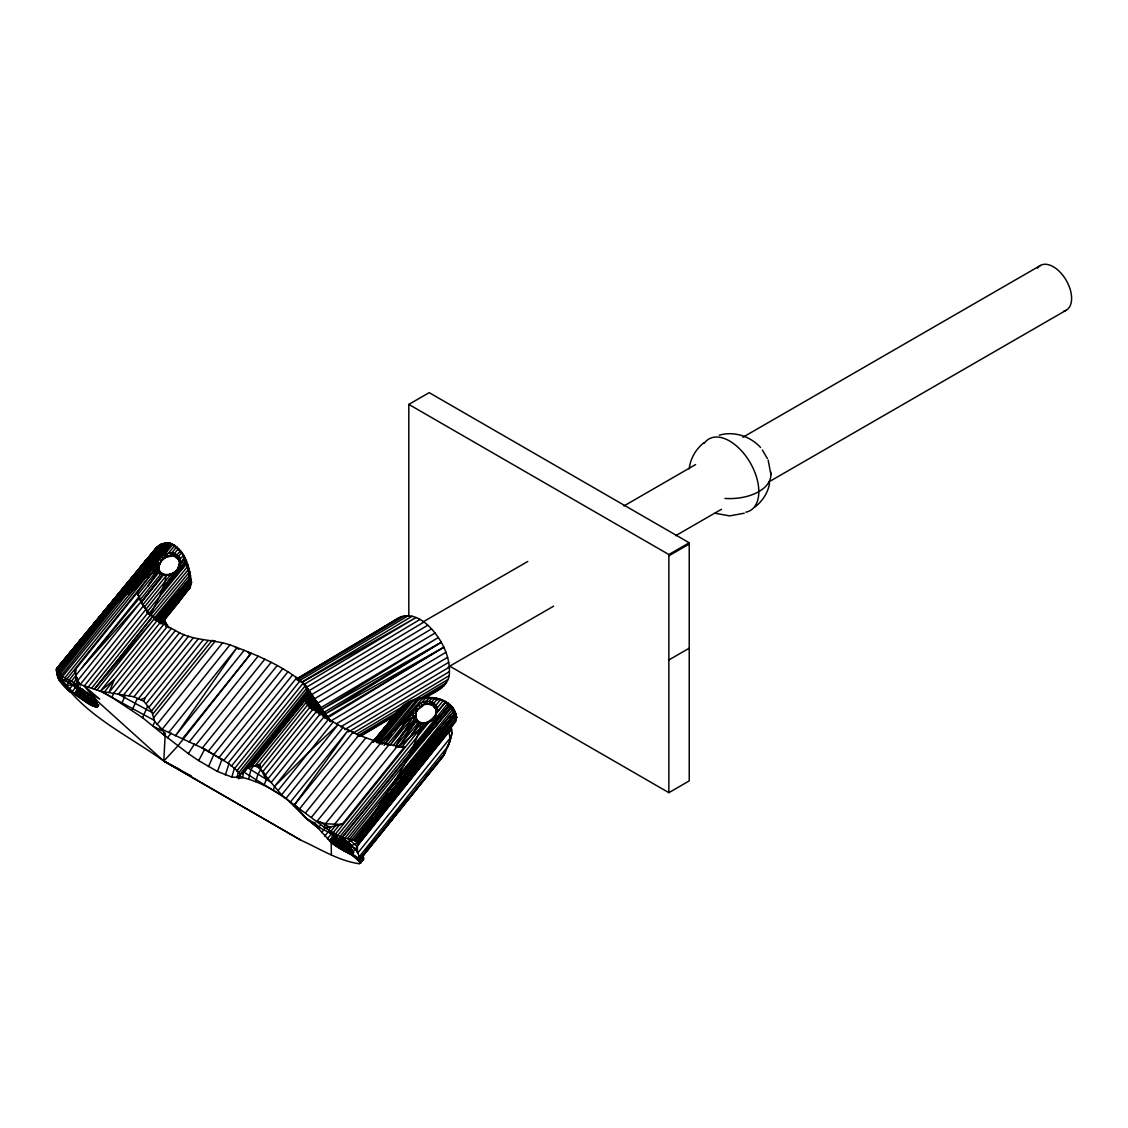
<?xml version="1.0" encoding="UTF-8"?>
<svg xmlns="http://www.w3.org/2000/svg" width="1128" height="1128" viewBox="0 0 1128 1128"><rect width="100%" height="100%" fill="white"/><g stroke="black" fill="none" stroke-linecap="round" stroke-linejoin="round"><path stroke-width="1.5" d="M161.769 623.347L190.068 587.688L191.52 582.527C189.574 568.484 185.81 549.731 171.146 543.922L157.567 561.631L156.002 567.483L137.249 592.595L75.618 669.271L75.308 673.162L77.55 680.466L80.553 684.611L99.898 691.069L133.95 696.78L143.919 701.334L151.519 710.95L154.762 721.638L162.079 729.351L204.746 749.105L229.012 763.755L238.389 771.806L239.968 774.316L243.859 772.116L282.973 796.453L324.455 827.43L343.969 839.02L345.732 841.192L348.707 841.361L352.782 854.305L360.1 859.226L444.094 754.914L450.34 740.419L449.127 732.594L451.158 726.756L447.449 733.285L357.548 845.492L357.336 851.344L360.763 861.341L360.636 862.934L359.113 863.681C338.301 860.819 319.915 848.721 300.993 840.261L163.814 761.062C127.267 734.638 82.471 714.715 58.007 675.066L58.853 674.008L63.112 679.719L78.043 687.53L93.3 697.442L163.814 761.062L300.993 840.261M158.442 545.952L159.964 545.966L157.455 546.77L56.668 668.65L98.545 621.57L124.813 595.26L166.859 543.076L172.57 544.147L173.077 545.388C168.819 540.538 159.725 543.583 155.974 548.25L56.682 668.622C55.512 678.421 63.365 686.585 70.613 692.084L67.849 690.026L59.037 676.532L58.853 674.008M172.246 543.978L171.273 543.964C187.008 551.888 189.377 571.938 190.068 587.688M79.425 683.272L76.394 680.818L76.478 677.04C76.492 679.493 76.041 687.065 80.553 684.611M69.612 691.577L69.696 688.799L73.715 683.808L80.906 690.773L79.989 693.509L83.387 689.476M75.886 677.787L75.928 675.277L138.815 597.036L137.249 592.595L142.424 603.832L150.419 615.282M77.55 680.466L78.043 685.02M180.156 563.069C181.439 555.977 173.261 550.887 167.029 553.763C164.66 554.877 159.288 556.612 163.236 559.291C159.598 562.195 157.229 567.877 160.148 572.065C167.184 578.438 179.451 571.91 180.156 563.069L184.724 557.528L183.088 556.062L182.976 554.341M379.6 742.816L397.084 727.645L415.597 706.593L420.758 703.026L426.61 701.179L427.385 703.858L432.405 704.732L436.099 709.568L432.687 705.155L426.511 703.759L423.338 704.746L420.391 706.565L416.176 711.81L415.485 717.493C418.685 727.123 434.181 723.541 435.93 714.56M426.61 701.179C456.896 705.888 413.299 741.632 412.862 712.388L415.908 713.784L416.655 719.904M75.844 677.547L75.52 669.82M331.364 854.812L331.209 842.419L317.137 827.106L306.125 818.322L286.597 798.85C273.469 789.473 258.608 781.563 242.901 777.587L243.225 772.722M307.479 703.111L311.948 709.117C298.088 699.938 314.768 690.463 302.092 682.059C282.465 665.858 258.552 655.805 234.991 646.767C215.716 638.504 193.649 642.015 175.404 630.496C160.669 622.896 144.835 613.477 138.815 597.036M329.658 831.999L334.96 837.202L330.941 842.193C339.937 850.653 353.008 852.965 360.636 862.934L363.653 859.183L362.835 855.814L359.479 858.944L360.763 861.341L363.78 857.59M310.214 707.002L309.157 701.997M163.348 559.178C165.675 555.061 174.191 558.149 173.007 553.185C172.232 558.007 182.341 558.191 179.31 565.029C178.125 576.013 157.906 579.792 156.002 567.483M430.233 704.281L429.839 701.334L429.923 704.168M248.668 778.969L250.853 769.888L252.869 766.561L259.821 764.361L308.282 704.083M451.158 726.756L447.83 733.172L357.548 845.492C357.35 837.47 344.985 839.824 339.824 836.539M61.758 676.462L60.588 675.884L64.945 677.745L156.383 564.338L158.949 565.382L158.794 566.876L161.135 560.771L166.521 556.471L172.81 555.484L175.587 556.471L177.547 555.469M168.283 543.09L166.859 543.076L168.692 543.132L129.226 591.142L128.803 594.851L145.286 577.79L156.891 570.74M425.439 697.428C435.831 691.929 450.114 685.697 449.409 671.625C449.705 661.29 446.237 651.208 441.302 642.255C433.166 628.409 416.641 609.74 398.931 617.791L297.143 678.605M255.746 781.605L257.861 774.386L260.582 769.789L259.821 764.361L256.987 766.617L254.9 766.109L306.675 701.701M420.18 766.603L371.45 826.782L357.054 842.56L420.18 766.603L455.458 721.821C456.346 693.847 415.908 690.971 400.623 708.158L372.762 741.956M349.581 845.845L331.533 833.874L330.983 831.167L335.199 825.922L342.827 823.567L404.473 746.877C369.716 743.549 336.595 726.728 309.382 705.465M175.897 554.172L175.869 556.88M179.803 557.317L178.252 559.248C181.664 563.055 176.476 567.99 177.886 570.965L174.967 571.811L163.038 588.04L84.276 685.979L90.931 693.946M432.715 702.434L432.687 705.155M76.478 677.04L76.154 679.394L73.616 682.567L64.945 677.745M60.841 675.573L58.332 677.999L57.147 674.572M418.291 721.469C426.215 726.305 438.256 718.437 435.789 709.117M75.618 669.271L75.04 672.401M56.893 673.317L56.4 669.256L72.446 650.123L56.414 669.75M153.986 720.228L102.789 692.423L104.848 691.957M263.952 785.469L267.026 777.629L263.064 771.326L260.582 769.789M689.236 468.924C690.265 458.49 696.018 448.803 704.309 442.458M355.447 840.966L370.788 818.575C389.527 788.148 412.425 758.481 421.167 723.316M448.112 746.595L452.06 732.847L451.299 726.94M179.211 769.381L163.814 761.062L165.097 736.02L142.607 717.732L111.94 697.4L113.378 693.523M273.216 790.516L274.541 786.568L267.026 777.629M310.468 706.495L260.216 769.014L259.045 767.928L259.722 764.855M333.958 838.456C337.921 838.64 333.084 839.133 334.353 836.666L330.335 841.657M450.467 739.841L452.06 732.847M769.522 483.475C767.999 492.823 762.345 501.269 754.914 507.036M94.526 698.599L98.023 706.424C91.495 708.13 82.781 699.092 76.577 695.511L79.58 691.76L80.37 692.395L80.088 693.579L80.37 692.395L72.714 685.048L66.566 685.232L61.955 679.648L63.112 679.719M436.198 710.499L436.113 713.756L445.475 702.138L435.916 713.53M443.854 755.281L445.518 750.698L443.177 756.268L362.384 856.645L444.164 754.59M222.089 759.13L217.45 771.467L231.86 777.065L237.923 777.404L240.617 774.287M179.211 565.481L184.625 558.698L179.098 565.255L179.86 564.79M121.81 703.407L125.025 695.638M282.973 796.453L274.541 786.568M236.88 777.685L238.389 771.806M337.906 842.813L338.287 841.742L339.049 843.603L339.345 842.461L334.663 839.035L335.665 837.78L334.96 837.202L334.226 838.682M415.95 713.615C415.019 708.581 426.835 706.466 423.747 701.729M455.458 721.821C460.083 708.863 444.502 697.978 432.574 697.682L431.742 697.583L431.968 698.895L433.66 697.767L432.574 697.682M231.86 777.065L234.398 768.253M179.592 558.36C179.408 563.45 176.462 557.57 178.111 555.949M434.576 706.791L434.9 704.323M143.919 701.334L144.892 698.006L193.339 637.729M444.996 701.799L445.616 701.686M179.239 561.222L179.648 558.6M132.117 710.245L137.235 698.57M149.939 615.592L159.654 596.303L165.21 581.188L166.042 575.209L167.423 574.928M225.318 774.978L229.012 763.755M436.339 706.791L435.789 708.948L434.294 706.41L434.957 704.422M168.847 627.887L164.674 621.077L162.235 622.726M164.899 733.144L165.097 736.02L164.293 734.892L164.899 733.144L159.908 727.687M184.315 558.022L186.458 561.406L163.038 588.04L179.239 566.679M330.391 832.831L330.983 831.167L328.756 831.35L328.685 829.827L331.237 826.669L335.199 825.922M142.607 717.732L147.74 705.86M163.278 623.925L164.505 621.133L166.211 626.731L167.522 624.559M169.383 543.202L170.046 544.048L170.695 543.456M163.348 624.01L164.505 621.133L165.943 623.544L164.674 621.077L166.211 626.731M413.031 712.008L400.369 725.064L384.154 745.312M420.081 707.355L418.065 704.887L413.102 711.838L397.084 727.645M204.746 749.105L198.697 760.639L217.45 771.467M410.691 751.727L408.308 757.297L416.02 747.709L413.384 748.061L413.99 748.907L416.02 747.709M124.813 595.26L141.085 581.075L157.567 561.631L159.993 563.365L161.135 560.771L163.236 559.291L161.826 556.739L163.842 558.684M152.985 725.685L154.762 721.638M79.905 692.014L80.581 690.519L75.858 694.918L76.577 695.511M208.483 766.631L213.883 754.406L282.79 668.678M335.665 837.78L335.453 839.655L332.436 843.406M447.181 746.933L450.34 740.419M339.5 825.09L342.827 823.567M339.852 824.399L325.795 823.778L324.032 827.05M351.541 839.782L454.57 713.968L455.684 713.982L454.57 713.968L389.47 789.544L349.539 839.232M396.055 745.509L412.763 717.168M354.925 840.741L455.402 718.79L370.759 818.618L455.12 716.365L378.43 806.915L455.021 715.772L456.431 716.407M162.869 734.004L163.729 732.439M153.746 572.375L156.073 568.174L67.003 678.844M179.155 564.832L180.254 561.166M385.832 743.14L392.868 730.944L419.743 698.373M164.575 620.245L165.097 619.342L162.347 622.966M435.535 708.567L436.409 707.087M177.505 569.555L179.155 566.947M198.697 760.639L188.39 753.659L194.495 743.831M433.448 703.054L431.7 704.788L430.008 703.928L429.951 701.348M436.071 711.021L436.959 709.611M165.647 557.599L163.856 555.286L171.146 543.922M331.533 833.874L319.647 827.585L315.248 823.51M79.876 689.927L79.002 691.295L79.876 689.927L78.269 690.646M151.758 573.405L155.932 566.975L158.879 568.089L158.498 566.439M160.895 623.826L177.646 603.522L186.021 590.945M189.744 585.361L191.619 582.57L189.786 583.077M448.662 729.478L444.065 736.344L455.458 721.159L360.142 834.255M455.092 719.861L456.925 717.112L454.64 719.805L456.882 717.394L455.374 717.38M395.857 746.99L398.649 746.976L415.851 721.412L401.356 735.329L414.371 720.2L416.951 720.172L419.052 722.117M77.522 689.899L74.744 693.903L75.858 694.918M138.758 570.091L155.974 548.25L159.964 545.966M317.405 827.444L306.125 818.322L294.619 804.602L348.58 729.689L290.671 801.726M412.862 712.388L389.978 745.284L412.143 717.916L415.71 717.38M400.525 708.313L372.86 741.942L401.991 706.833L373.142 742.083M434.294 706.41L432.405 704.732L431.756 702.025L435.013 698.077L435.718 698.105L434.774 699.388L436.48 698.218M357.548 845.492L371.45 826.782L415.33 773.004L357.054 842.56L432.715 750.783L356.152 841.53L432.715 750.783M177.646 603.522L190.421 586.771L160.994 621.824M245.002 770.932L306.872 693.96L243.859 772.116L306.872 693.96M418.996 732.537L427.089 722.822M162.658 574.885L141.352 601.83L162.714 574.885L164.688 574.73L162.658 574.885L164.998 574.843M365.796 851.146L373.424 841.573M397.352 811.455L399.538 808.72M401.709 805.984L403.88 803.249M93.61 625.504L120.851 591.41M125.278 592.792L127.478 590.057M63.112 676.772L57.895 670.244L160.923 544.429L162.037 544.443L159.57 545.191L164.744 543.499L162.545 546.234L164.744 543.499L168.086 543.104L127.408 593.709M76.309 686.557L72.291 691.563L74.744 693.903L80.328 687.079M329.587 840.91L333.606 835.918M56.456 669.017L159.118 545.473L57.895 670.244L56.992 668.735L62.237 662.206L155.974 548.25M57.387 669.369L157.455 546.77M122.98 588.76L146.485 559.53L152.421 554.384M122.952 589.352L146.485 559.53M58.6 671.259L162.799 543.668M59.446 672.457L164.758 543.202L166.366 543.202L125.927 593.582L147.768 566.341M162.545 546.234L164.744 543.499M60.447 673.811L119.794 599.969L166.718 543.076L168.086 543.104M149.953 563.619L166.366 543.202L164.66 543.217L165.943 543.231M61.659 675.193L129.226 591.142M157.173 567.638L159.344 564.945M69.146 680.029L75.012 672.711M137.912 594.47L156.933 570.81M69.584 681.481L66.566 685.232L72.291 691.563M71.346 681.27L75.576 676.024M139.026 597.079L158.583 572.756M140.225 599.701L160.768 574.138M77.649 680.621L141.014 601.802L81.963 667.776L139.308 598.277L139.999 599.278M81.244 689.434L73.616 682.567L75.9 683.892L77.014 682.51M141.564 602.211L163.461 574.97M147.768 612.067L142.946 604.693L166.732 575.125M80.328 684.358L143.425 605.849M74.307 693.494L78.325 688.489M74.504 693.649L78.523 688.644M144.412 607.061L171.047 574.11M75.252 694.383L79.27 689.391M82.259 688.616L77.353 696.131L80.37 692.395L97.304 702.716L94.287 706.466M185.796 561.504L161.558 591.65L186.529 563.732L187.572 564.409L186.472 565.762L187.798 565.058M78.227 696.808L81.244 693.057L81.202 694.397L82.189 693.748L79.186 697.499M146.584 612.56L186.529 563.732M84.6 690.378L81.301 694.467L80.37 692.395M88.069 687.248L148.403 612.208M80.187 698.218L83.204 694.467M82.598 695.398L85.883 691.309M148.388 614.238L187.403 566.735M81.258 698.937L87.237 692.268M82.358 699.684L85.375 695.934L86.856 698.246L86.518 696.681L83.5 700.432M91.537 688.291L150.799 614.563M86.489 695.92L88.703 693.184M84.67 701.165L90.141 694.157M94.456 689.025L152.858 616.269L155.65 620.245M85.841 701.898L88.844 698.147M91.622 695.13L88.351 699.191L87.674 697.428M97.064 689.955L154.973 617.918L94.512 689.067L152.915 616.311L155.537 619.681M87.011 702.603L90.014 698.852L94.329 702.744L96.514 700.009M89.859 700.121L93.159 696.018M88.167 703.28L91.185 699.529M94.639 696.963L91.368 701.038L90.014 698.852M89.309 703.928L92.313 700.178M157.652 619.892L100.378 691.154L114.323 679.606L109.049 692.409L163.941 624.122M90.409 704.535L93.427 700.784M92.863 701.912L95.076 699.163M91.467 705.099L94.484 701.348M92.482 705.606L95.485 701.856M104.439 691.901L160.655 621.979M93.412 706.072L96.43 702.321M95.062 706.805L97.078 704.295M95.767 707.073L97.769 704.563M96.359 707.27L98.376 704.76M96.853 707.397L98.869 704.901M113.449 693.523L167.508 626.28M118.37 694.312L171.343 628.409M123.516 695.059L175.404 630.496M128.916 695.652L179.662 632.512M133.95 696.78L184.09 634.415M138.392 698.697L188.658 636.164M146.358 703.449L198.133 639.04M149.22 706.974L203.04 640.027M151.519 710.95L208.102 640.563M152.858 714.01L212.05 640.478M153.408 718.057L215.279 641.085L212.247 640.464M156.905 724.557L222.597 642.833M162.079 729.351L229.83 645.061M168.791 732.467L237.035 647.571L175.46 735.78L244.184 650.292M182.595 738.558L251.22 653.168L177.871 745.904L163.814 761.062L181.058 770.297M189.067 742.055L258.101 656.172M195.863 744.959L264.756 659.26M202.166 748.188L271.129 662.404M208.06 751.502L277.164 665.548M218.86 757.734L287.95 671.78M223.654 760.596L292.617 674.812M227.842 763.43L296.734 677.716M231.226 766.391L300.259 680.508M234.525 768.535L303.15 683.159M236.654 771.115L305.378 685.627M238.671 772.807L306.915 687.925M239.968 774.316L307.718 690.04M242.055 773.723L307.747 692L326.838 719.058M246.976 768.337L248.964 767.209L305.547 696.822M248.964 767.209L251.925 766.25L305.73 699.318L309.171 705.085L306.21 700.883M263.064 771.326L313.203 708.962M265.672 774.598L316.418 711.472M268.196 778.588L320.084 714.024M271.171 782.522L324.145 716.618M328.544 719.255L274.485 786.498L309.65 751.248L338.203 724.486L282 794.422M278.362 790.164L333.253 721.878M286.061 798.356L343.335 727.095M294.648 804.602L353.247 731.959M299.808 808.536L359.071 734.807M305.575 812.837L365.909 737.782M311.539 817.18L373.171 740.504M379.91 743.888L417.078 699.304L412.608 701.108M317.109 821.184L380.827 742.915M381.983 744.494L392.868 730.944M317.997 828.163L319.999 825.668M387.13 745.199L412.665 713.615M317.715 821.41L325.484 823.708L388.85 744.889M321.649 832.506L324.652 828.756M326.429 828.544L327.543 827.148L331.237 826.669M393.122 745.58L413.99 719.622M396.379 745.622L415.851 721.412M324.779 836.074L328.798 831.068M334.41 824.526L397.296 746.271M404.473 746.877L398.649 746.976L418.206 722.639M327.374 838.837L331.378 833.832M333.268 832.52L339.133 825.217M402.033 746.976L421.054 723.302M332.422 836.384L334.607 833.677M329.376 840.755L333.394 835.763M329.827 841.164L333.846 836.172L332.591 837.173M335.538 833.888L424.621 723.217M334.114 837.822L336.313 835.101M331.646 842.785L337.328 835.918M337.78 835.256L429.204 721.864M335.171 840.853L337.357 838.118M333.31 844.068L336.327 840.318M339.965 836.567L448.056 703.209L446.039 702.97L448.056 703.209L447.097 703.209M334.255 844.759L339.641 837.695M335.27 845.478L340.938 838.612M342.517 837.343L449.564 705.437M407.377 758.397L452.286 706.861L450.692 706.692L451.764 706.227L448.958 705.494L414.921 747.85L432.038 730.239M336.327 846.211L339.345 842.461L352.373 849.99L349.356 853.741M339.049 843.603L342.32 839.542M337.441 846.959L340.459 843.208M344.942 838.062L404.303 764.22L451.242 707.341L452.582 707.228M422.084 742.309L424.269 739.587M427.554 735.498L451.214 706.072M340.473 844.562L343.744 840.487M338.583 847.692L341.601 843.941M341.939 845.506L345.21 841.432M347.325 838.654L452.638 709.413L454.006 709.54M339.739 848.439L342.757 844.689M340.91 849.158L343.927 845.422M343.434 846.465L346.705 842.39M342.094 849.863L345.097 846.127M348.707 841.361L347.861 842.419L351.88 846.62M346.028 846.028L348.228 843.307M346.254 846.804L343.25 850.54L344.378 851.189L347.396 847.452L346.254 846.804L347.946 849.172L350.145 846.437M349.75 844.209L346.451 848.298L347.946 849.172M353.374 840.247L370.788 818.575M345.492 851.795L348.51 848.044L349.398 850.004L351.583 847.297M346.55 852.359L349.567 848.608M347.551 852.881L350.568 849.13M348.496 853.332L351.499 849.595M350.145 854.065L352.147 851.57M350.836 854.333L353.854 850.582M351.442 854.53L353.445 852.035M353.938 852.162L351.851 854.643M357.745 853.05L450.255 737.966M359.324 856.561L448.225 745.975M365.81 851.189L375.624 838.978M388.723 822.693L390.894 819.985M393.08 817.264L408.35 798.271M425.806 776.558L427.991 773.85M430.163 771.129L441.936 757.212M445.447 752.531L359.479 858.944M359.113 863.681L363.653 859.183M169.073 543.315L170.328 543.47L169.073 543.315L133.344 587.561L169.172 543.343L171.047 543.583M156.679 620.273L189.546 579.693L155.791 620.118M342.292 838.428L342.024 837.216L410.07 753.292M357.703 843.702L371.45 826.782L357.238 842.954L351.019 845.788L342.024 837.216M80.187 640.774L114.295 599.208L57.57 667.677L132.145 577.254L80.159 640.746M74.645 647.444L77.959 643.425L74.659 647.458M400.355 708.525L374.454 740.25M250.007 766.871L305.73 699.318M373.876 741.702L403.796 705.367L373.551 742.027M375.976 741.745L408.378 702.462L412.143 701.419M378.218 743.197L413.779 700.079M422.831 697.837L400.369 725.064L412.143 717.916M119.371 592.976L56.442 669.947M86.898 634.176L160.923 544.429L162.037 544.443L160.881 544.443M170.68 543.795L62.491 676.631M163.856 555.286L172.654 544.612M168.185 553.481L174.572 545.74M176.433 547.165L171.541 553.101L172.81 555.484L172.316 553.143M174.332 553.58L178.224 548.857M179.93 550.802L179.902 552.241L180.494 550.732L175.587 556.471L173.19 555.653L173.134 553.199M178.548 556.612L181.65 552.269M179.817 559.262L183.638 555.413M163.038 588.04L185.5 560.813L186.374 561.222M150.334 615.606L188.136 569.795M152.28 617.03L188.714 572.869M154.522 617.89L189.166 575.886M155.227 620.358L189.462 578.861L155.044 618.496M157.144 621.091L189.631 581.724L157.328 620.654M158.554 622.134L189.772 584.304L159.006 620.456M160.952 621.669L189.941 586.532L159.386 622.698M376.752 742.703L410.987 701.193M421.773 702.575L425.933 697.513L429.824 697.456L425.848 701.306M429.077 701.249L432.052 697.64M437.861 698.754L432.405 704.732L434.294 703.773M435.662 705.592L440.569 699.656M436.733 708.525L443.121 700.784M389.47 789.544L453.752 711.641M380.488 803.77L454.584 714.024L455.966 714.644M455.458 721.159L356.053 841.446M161.008 622.05L190.026 587.11M155.791 619.949L189.532 579.341L190.914 579.355M357.054 842.56L420.279 766.716M449.184 705.014L412.312 748.625L449.282 705.099L450.551 705.127L448.718 704.619L449.564 704.38M57.514 667.762L70.246 652.802M394.645 780.957L453.639 711.415M164.293 734.892L167.466 737.613L171.315 733.087M159.993 563.365L157.441 561.913L141.085 581.075L145.286 577.79M429.246 753.899L447.449 733.285L451.679 730.027M401.356 735.329L414.653 720.439M435.478 726.446L437.777 723.908M427.131 697.555L425.707 697.527M443.177 756.268L441.95 757.212M169.623 574.645L171.498 574.152L166.042 575.209M178.435 550.055L179.239 549.265M237.923 777.404L238.727 778.531L242.901 777.587M345.365 838.203L343.8 839.585L341.981 838.231L344.745 842.08M398.649 746.976L420.307 728.448M435.845 715.321L435.337 716.209M398.931 617.791L358.944 642.297M177.181 555.173L175.587 556.471L177.984 558.698M406.122 704.732L408.9 702.97M169.27 574.772L170.088 574.505M426.172 722.992L426.934 722.851M351.95 839.923L348.707 842.038M178.971 560.842L180.015 560.137M58.882 675.305L57.909 676.969L58.867 679.592M359.945 858.662L362.666 856.251M172.457 573.588L175.08 571.995M320.761 707.764L438.355 637.489L320.634 710.146L441.302 642.255L324.37 714.447L443.854 647.204L327.36 718.014L326.697 717.211L443.854 647.204M402.146 707.58L404.571 706.114L402.851 706.1M297.736 678.534L401.779 616.367M300.358 677.293L325.893 662.037M328.897 660.247L333.409 657.553M336.412 655.763L348.425 648.572M351.428 646.781L355.94 644.088M297.157 680.043L404.966 615.62M298.652 681.171L408.449 615.564M412.157 616.198L302.022 682.003L327.881 718.874M304.179 684.343L416.006 617.524L302.092 682.271M306.562 687.234L419.954 619.484M309.058 690.703L423.902 622.078M310.115 695.539L427.794 625.236M314.233 698.993L431.545 628.902M316.799 703.689L435.084 633.019M323.059 712.896L441.302 642.255M330.081 721.497L445.969 652.266M336.257 723.852L447.604 657.328M340.656 726.883L448.732 662.305M344.703 729.619L449.339 667.099M348.524 731.903L449.409 671.625M353.36 732.932L448.944 675.799M356.349 734.272L447.943 679.549M357.393 735.978L399.65 710.739M419.264 699.022L446.434 682.778M359.254 736.358L396.619 714.038M422.013 698.866L444.432 685.471M361.397 735.414L394.292 715.758M425.693 697.005L441.993 687.544M362.229 735.188L395.336 715.406M408.815 616.269L408.815 404.402L429.176 392.643L689.222 542.779L689.222 780.914L668.862 792.66L449.875 666.239M422.492 622.233L527.777 561.462M623.897 505.964L695.609 464.553M742.901 437.255L1040.425 265.475M448.324 666.972L553.594 606.187M675.658 535.715L721.426 509.292M768.732 481.98L1066.256 310.214M408.815 404.402L668.862 554.539L689.222 542.779M668.862 555.808L689.222 544.048M668.862 659.951L689.222 648.205M434.238 717.887L434.858 719.523M411.297 750.346L413.99 748.907M176.56 546.671L177.11 547.771L175.545 546.375L177.11 547.771M165.901 575.238L167.282 574.928M422.803 723.457L424.001 722.921M140.633 699.571L144.892 698.006M329.179 831.717L330.983 831.167L328.882 831.449M357.266 847.833L354.037 848.721L351.019 845.788M429.232 704.154L424.734 704.478M744.226 513.212L729.619 515.891L715.011 513.212M719.283 435.196C733.947 430.854 750.487 436.282 760.61 447.548M347.664 844.153L348.904 843.885M419.842 698.514L418.699 698.584L426.37 697.527M422.196 697.894L424.438 698.458M419.108 722.977L421.844 723.161L419.588 723.147L410.818 736.048L419.531 723.147L421.519 723.034M184.95 559.474L185.26 560.362L184.668 557.443M165.689 574.871L167.184 574.645M159.823 573.757L161.938 573.447L164.547 574.674M416.641 722.019L418.756 721.708M444.629 701.545L441.048 699.839L441.824 699.882L437.706 699.741M354.037 848.721L357.336 851.344M439.99 699.43L440.695 699.952L438.975 699.05M324.455 827.43L327.543 827.148M159.838 571.628L158.653 569.217L156.242 569.273L158.977 569.668M360.636 862.934L351.936 854.657L352.909 854.333M111.855 697.358L102.718 691.915M352.331 854.714L360.763 861.341L352.5 854.714M450.312 705.86L451.313 705.832M450.876 706.904L452.286 706.861M58.853 671.668L57.035 672.359L58.501 676.899M59.46 675.221L61.913 675.489M315.22 823.567L314.543 822.481M121.175 703.012L121.909 702.998M167.395 543.132L168.692 543.132L167.17 543.104M163.659 543.752L162.502 543.738L163.306 543.893M160.43 544.669L161.558 544.669M187.854 568.272L188.841 568.272M188.602 571.896L189.899 571.91M189.151 575.604L190.576 575.618M415.231 699.543L416.218 699.557M411.861 700.798L413.158 700.812M408.632 702.321L410.056 702.335M405.601 704.098L406.982 704.112M455.106 712.022L453.949 712.008L455.204 712.417M435.013 698.077L435.76 698.105M165.999 557.387L164.124 555.089M404.106 746.891L401.526 746.99M445.419 701.56L444.545 701.137M156.298 569.598L159.034 569.936M412.904 717.845L415.851 718.212M173.092 544.824L174.22 544.993L175.883 548.236M169.623 543.484L171.935 543.865M447.872 705.268L448.958 705.494M60.982 675.926L60.235 673.585M412.453 715.166L415.626 716.167M251.925 766.25L252.869 766.561M156.383 564.338L158.949 565.382M319.647 827.585L317.095 827.064M223.443 760.342L202.575 748.301M99.898 691.069L102.789 692.423M337.737 824.681L338.964 825.287M329.602 827.007L320.07 822.213M154.494 726.911L161.783 730.634M151.786 712.374L118.849 694.453M182.285 771.044L191.52 776.036M58.007 675.066L60.136 676.292M306.083 818.251L315.276 823.553M78.311 689.264L80.906 690.773M332.083 835.792L335.989 838.048M247.991 767.914L270.805 782.183M75.9 683.892L77.959 685.119M354.756 849.497L357.322 851.034L348.749 842.644M71.811 683.991L64.522 679.437L65.509 680.748M414.018 709.667L416.782 711.444L417.007 709.004L416.627 711.317M256.987 766.617L259.045 767.928M344.872 840.473L346 841.206M234.991 646.767L238.798 649.319M188.39 753.659L167.466 737.613M239.517 775.5L242.238 777.573M184.696 557.584L183.088 556.062M189.645 572.291L190.251 573.292L188.855 573.729L190.294 573.419L188.912 570.965M348.806 839.063L357.35 846.79M413.92 709.893L416.373 712.092M157.441 561.913L159.626 563.929M84.276 685.979L99.743 699.163L90.663 693.917M162.22 573.856L160.134 571.896L157.582 571.882L148.036 585.883L157.61 571.924L160.5 572.361M177.477 558.134L175.587 556.471L174.967 553.82M159.316 559.164L161.374 561.109M418.319 704.718L420.589 706.847M328.756 831.35L330.73 833.127M166.465 554.031L168.213 556.471M170.92 555.935L170.102 553.087M424.438 701.588L426.779 704.14M356.533 851.443L357.675 852.895M424.875 701.503L426.511 703.759M762.387 450.044L767.364 458.546M330.476 721.328L307.211 688.461L329.39 720.002M165.196 554.609L166.817 556.894M311.948 707.947L313.584 710.273M418.107 709.272L415.597 706.593M304.377 684.358L330.814 721.68M299.244 679.606L301.218 682.412M295.86 677.026L298.892 681.34M323.383 716.181L324.92 718.381M307.183 693.382L323.228 716.209M306.21 694.665L320.197 714.574M320.098 714.687L306.111 694.777L319.76 714.856M305.547 696.723L316.728 712.825M305.589 698.768L308.832 703.393M247.638 651.603L249.57 654.353M159.612 621.316L161.219 623.615M138.053 594.879L137.362 592.877M142.424 603.832L141.056 601.887L142.946 604.693M147.683 611.461L150.25 615.112M306.083 686.487L327.36 718.014M420.758 703.026L422.295 705.832M58.557 678.844L59.615 680.818M261.569 770.396L266.025 779.377M164.307 555.018L165.52 557.669M169.722 543.259L170.046 544.048M164.674 621.077L166.803 626.435M167.029 553.763L167.917 556.203M58.839 674.685L57.739 670.074M158.921 568.78L158.653 567.708L158.653 569.217M768.168 460.055L770.932 474.747M426.877 701.122L427.385 703.858M238.826 775.796L239.207 778.08M238.53 775.655L238.727 778.531M668.862 554.539L668.862 792.66M1037.52 268.168A25.831 14.904 60 0 1 1065.678 279.42A25.831 14.904 60 0 1 1063.803 311.173M704.309 443.262A41.327 23.857 60 0 1 749.584 461.662A41.327 23.857 60 0 1 745.834 512.168M770.579 471.631A41.327 23.857 0 0 1 724.994 498.449M371.45 826.782L357.689 843.871L371.45 826.782M162.996 543.625L105.694 614.14L162.996 543.625M405.967 703.858L375.06 741.336L405.967 703.858M174.699 545.317L173.444 544.979L174.699 545.317M452.695 707.411L451.242 707.341L452.695 707.411"/></g></svg>
